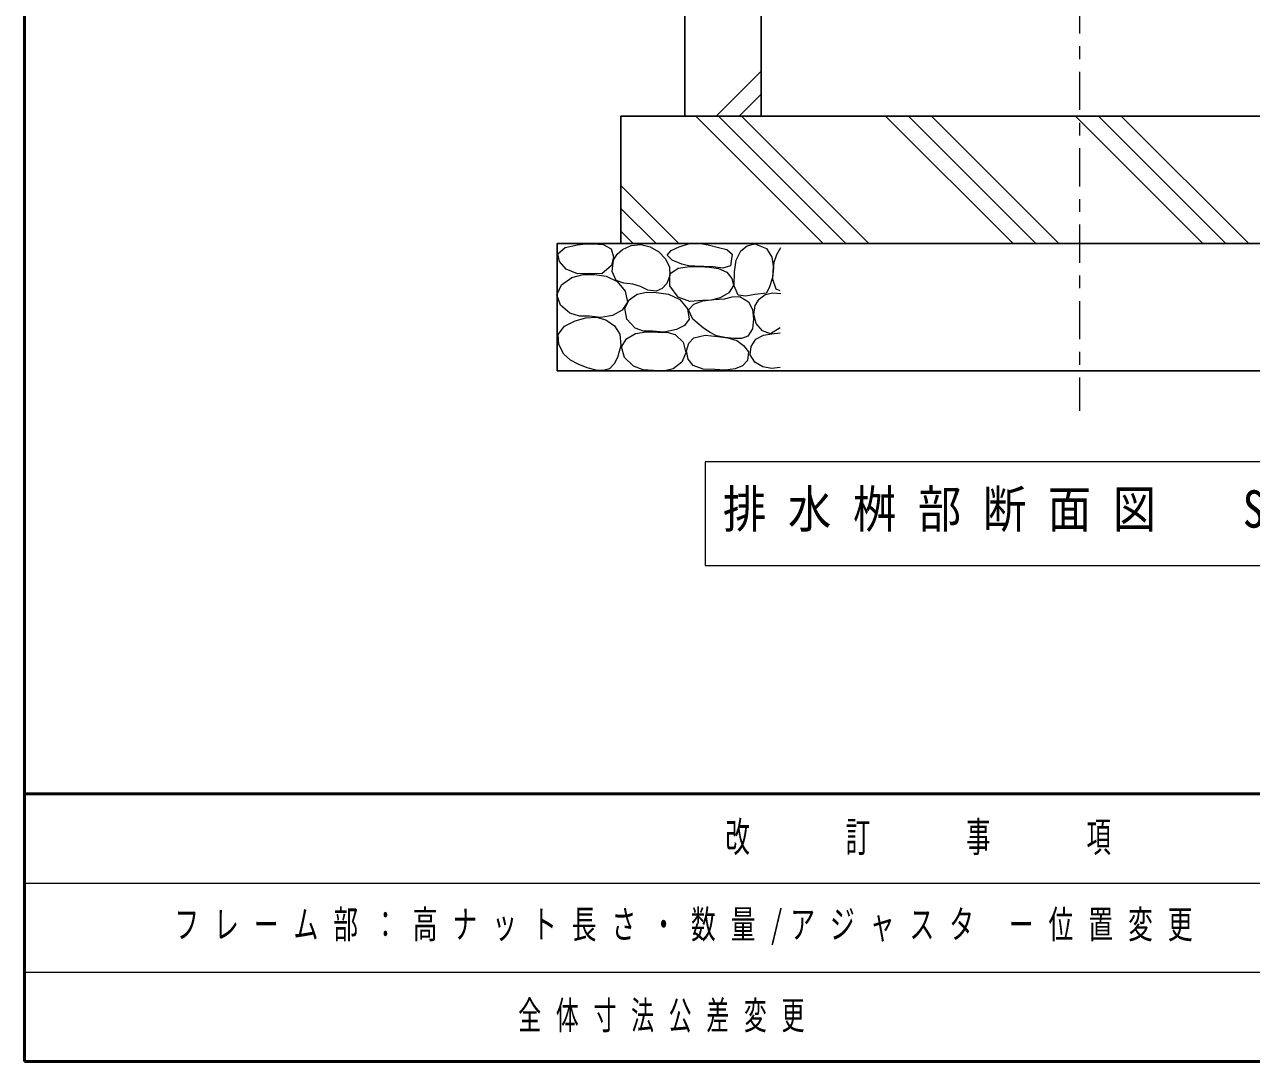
# Model space of a CAD drawing. Units: millimetres on the paper. Extents: x -385 to 0, y -594 to 267.
# Drawn here: x -385 to -288.7, y -297 to -215.6 of the extents above; entities that cross this region are included whole.
import ezdxf

# ---------------------------------------------------------------- set-up
doc = ezdxf.new("R2010")
doc.units = ezdxf.units.MM
doc.linetypes.add('USER2', pattern=[6, 3, -1, 1, -1])
doc.layers.add('1_10', color=7, linetype='Continuous', lineweight=25)
doc.layers.add('LY_3', color=7, linetype='Continuous', lineweight=13)
doc.layers.add('LY_4', color=7, linetype='Continuous')
doc.styles.add('ＭＳ ゴシック', font='')
doc.styles.get('ＭＳ ゴシック').set_extended_font_data('MS Gothic')

msp = doc.modelspace()

# ---------------------------------------------------------------- linework, layer by layer
at = {"layer": '1_10', "linetype": 'USER2', "lineweight": 13}
msp.add_line((-302.187, -153.301), (-302.187, -245.927), dxfattribs=at)
at = {"layer": '1_10', "color": 3}
for p, q in [((-327.187, -186.584), (-327.187, -222.784)), ((-333.187, -222.784), (-333.187, -197.784)), ((-338.187, -222.784), (-266.187, -222.784)), ((-338.187, -232.784), (-338.187, -222.784)), ((-261.187, -232.784), (-343.187, -232.784)), ((-343.187, -242.784), (-343.187, -232.784)), ((-261.187, -242.784), (-343.187, -242.784))]:
    msp.add_line(p, q, dxfattribs=at)
at = {"layer": '1_10', "lineweight": 13}
for p, q in [((-330.717, -222.784), (-327.187, -219.254)), ((-328.921, -222.784), (-327.187, -221.05)), ((-322.323, -232.784), (-332.323, -222.784)), ((-320.527, -232.784), (-330.527, -222.784)), ((-318.731, -232.784), (-328.731, -222.784)), ((-307.417, -232.784), (-317.417, -222.784)), ((-305.621, -232.784), (-315.621, -222.784)), ((-303.825, -232.784), (-313.825, -222.784)), ((-292.511, -232.784), (-302.511, -222.784)), ((-290.715, -232.784), (-300.715, -222.784)), ((-288.919, -232.784), (-298.919, -222.784)), ((-333.637, -232.784), (-338.187, -228.234)), ((-335.433, -232.784), (-338.187, -230.03)), ((-337.229, -232.784), (-338.187, -231.826)), ((-343.187, -232.784), (-343.187, -242.784)), ((-343.187, -232.784), (-325.687, -232.784)), ((-343.187, -242.784), (-325.687, -242.784)), ((-331.587, -249.917), (-331.587, -258.051)), ((-272.787, -249.917), (-331.587, -249.917)), ((-331.587, -258.051), (-272.787, -258.051))]:
    msp.add_line(p, q, dxfattribs=at)
for points in [[(-340.654, -235.134), (-341.591, -235.157), (-342.487, -234.787), (-343.009, -234.209), (-343.156, -233.597), (-342.568, -233.103), (-341.595, -232.879), (-340.98, -232.816), (-340.381, -232.804), (-339.59, -232.871), (-338.969, -233.201), (-338.781, -233.819), (-338.944, -234.514), (-339.687, -235.158)], [(-336.069, -236.447), (-336.643, -236.172), (-337.259, -235.976), (-337.973, -235.892), (-338.572, -235.679), (-338.885, -234.972), (-338.77, -234.093), (-338.486, -233.611), (-338.077, -233.25), (-337.388, -232.935), (-336.639, -232.854), (-335.897, -233.041), (-335.227, -233.449), (-334.703, -233.983), (-334.385, -234.638), (-334.352, -235.299), (-334.583, -235.927), (-334.949, -236.316), (-335.425, -236.521)], [(-332.381, -234.57), (-332.881, -234.53), (-333.413, -234.402), (-334.174, -234.102), (-334.556, -233.705), (-334.244, -233.344), (-333.608, -233.036), (-332.799, -232.794), (-332.074, -232.757), (-331.34, -232.89), (-330.539, -233.091), (-329.892, -233.261), (-329.452, -233.621), (-329.591, -234.542), (-330.197, -234.724), (-330.958, -234.626), (-331.686, -234.59)], [(-326.753, -236.695), (-327.669, -236.794), (-328.387, -236.907), (-328.983, -236.843), (-329.316, -236.11), (-329.28, -235.01), (-329.149, -234.085), (-328.785, -233.35), (-328.285, -232.962), (-327.669, -232.804), (-326.777, -233.176), (-326.345, -233.864), (-326.208, -234.688), (-326.295, -235.462), (-326.53, -236.199)], [(-331.795, -237.248), (-332.771, -237.328), (-333.692, -236.997), (-334.343, -236.099), (-334.361, -235.156), (-333.707, -234.729), (-332.771, -234.598), (-331.984, -234.6), (-331.237, -234.654), (-330.523, -234.747), (-329.87, -235.044), (-329.483, -235.52), (-329.368, -236.076), (-329.727, -236.656), (-330.4, -237.052), (-331.1, -237.244)], [(-340.654, -238.479), (-341.43, -238.492), (-342.19, -238.256), (-342.93, -237.633), (-343.231, -236.819), (-342.847, -236.028), (-342.041, -235.456), (-341.154, -235.213), (-340.257, -235.208), (-339.344, -235.358), (-338.498, -235.778), (-337.848, -236.528), (-337.68, -237.388), (-338.105, -238.012), (-338.845, -238.429), (-339.761, -238.599)], [(-335.723, -239.668), (-336.423, -239.659), (-337.085, -239.42), (-337.715, -238.733), (-337.878, -237.859), (-337.535, -237.21), (-336.912, -236.769), (-336.181, -236.603), (-335.425, -236.62), (-334.457, -236.759), (-333.567, -237.19), (-332.954, -237.919), (-332.823, -238.727), (-333.209, -239.212), (-333.839, -239.544), (-334.793, -239.752)], [(-330.679, -240.037), (-331.195, -239.769), (-331.711, -239.423), (-332.556, -238.734), (-332.883, -238.001), (-332.472, -237.557), (-331.767, -237.276), (-330.892, -237.19), (-330.065, -237.136), (-329.465, -236.983), (-328.866, -236.941), (-328.168, -237.359), (-327.857, -237.967), (-327.778, -238.698), (-327.869, -239.488), (-328.224, -240.065), (-328.736, -240.23), (-329.34, -240.232), (-330.028, -240.175)], [(-340.133, -242.716), (-340.854, -242.543), (-341.546, -242.27), (-342.145, -241.94), (-342.661, -241.477), (-343.076, -240.713), (-343.107, -239.916), (-342.609, -239.279), (-341.793, -238.85), (-340.958, -238.608), (-340.139, -238.567), (-339.365, -238.776), (-338.709, -239.239), (-338.275, -239.891), (-338.189, -240.789), (-338.448, -241.725), (-338.71, -242.243), (-339.093, -242.617), (-339.595, -242.756)], [(-335.648, -242.742), (-336.443, -242.711), (-337.209, -242.419), (-337.922, -241.743), (-338.151, -240.908), (-337.754, -240.265), (-337.036, -239.842), (-336.174, -239.713), (-335.301, -239.743), (-334.598, -239.755), (-333.939, -239.917), (-333.309, -240.532), (-333.096, -241.379), (-333.422, -242.109), (-334.087, -242.618), (-334.863, -242.811)], [(-328.168, -241.292), (-328.252, -241.962), (-328.654, -242.39), (-329.228, -242.631), (-330.018, -242.718), (-330.818, -242.687), (-331.724, -242.642), (-332.52, -242.352), (-332.917, -241.852), (-333.05, -241.209), (-332.869, -240.615), (-332.464, -240.177), (-331.588, -239.981), (-330.595, -240.093), (-329.804, -240.185), (-329.089, -240.4), (-328.577, -240.783)]]:
    msp.add_lwpolyline(points, close=True, dxfattribs=at)
for points in [[(-325.662, -233.127), (-325.972, -233.678), (-326.183, -234.266), (-326.281, -234.9), (-326.282, -235.58), (-326.034, -236.348), (-325.712, -236.472)], [(-325.687, -239.396), (-326.455, -239.866), (-327.089, -239.652), (-327.57, -239.073), (-327.765, -238.365), (-327.645, -237.661), (-327.337, -237.153), (-326.877, -236.794), (-326.267, -236.651), (-325.638, -236.719)], [(-325.687, -242.518), (-326.364, -242.597), (-327.05, -242.468), (-327.677, -242.1), (-328.041, -241.527), (-327.982, -240.858), (-327.595, -240.288), (-327.014, -239.992), (-326.356, -239.866), (-325.687, -239.792)]]:
    msp.add_lwpolyline(points, dxfattribs=at)
at = {"layer": 'LY_3', "lineweight": 50}
for p, q in [((-385, -30), (-385, -297)), ((-385, -276), (0, -276)), ((-385, -297), (0, -297))]:
    msp.add_line(p, q, dxfattribs=at)
at = {"layer": 'LY_3'}
for p, q in [((-385, -283), (-243.5, -283)), ((-385, -290), (-243.5, -290))]:
    msp.add_line(p, q, dxfattribs=at)

# ---------------------------------------------------------------- texts
at = {"layer": '1_10', "insert": (-330.187, -253.984), "char_height": 2.933, "attachment_point": 4, "style": 'ＭＳ ゴシック'}
msp.add_mtext('\\T1.5;\\W0.85;排水桝部断面図\u3000S=1/10', dxfattribs=at)
at = {"layer": 'LY_3', "color": 4, "insert": (-314.25, -279.5), "char_height": 2.346, "attachment_point": 5, "style": 'ＭＳ ゴシック'}
msp.add_mtext('\\T1.64;\\W0.6;改\u3000\u3000訂\u3000\u3000事\u3000\u3000項', dxfattribs=at)
at = {"layer": 'LY_4', "char_height": 2.199, "attachment_point": 4, "style": 'ＭＳ ゴシック'}
for s, insert in [('\\T1.6;\\W0.65;フレーム部：高ナット長さ・数量/アジャスタ\\~ー位置変更', (-373.25, -286.5)), ('\\T1.64;\\W0.6;全体寸法公差変更', (-346.25, -293.5))]:
    msp.add_mtext(s, dxfattribs=dict(at, insert=insert))

doc.saveas('drawing.dxf')
